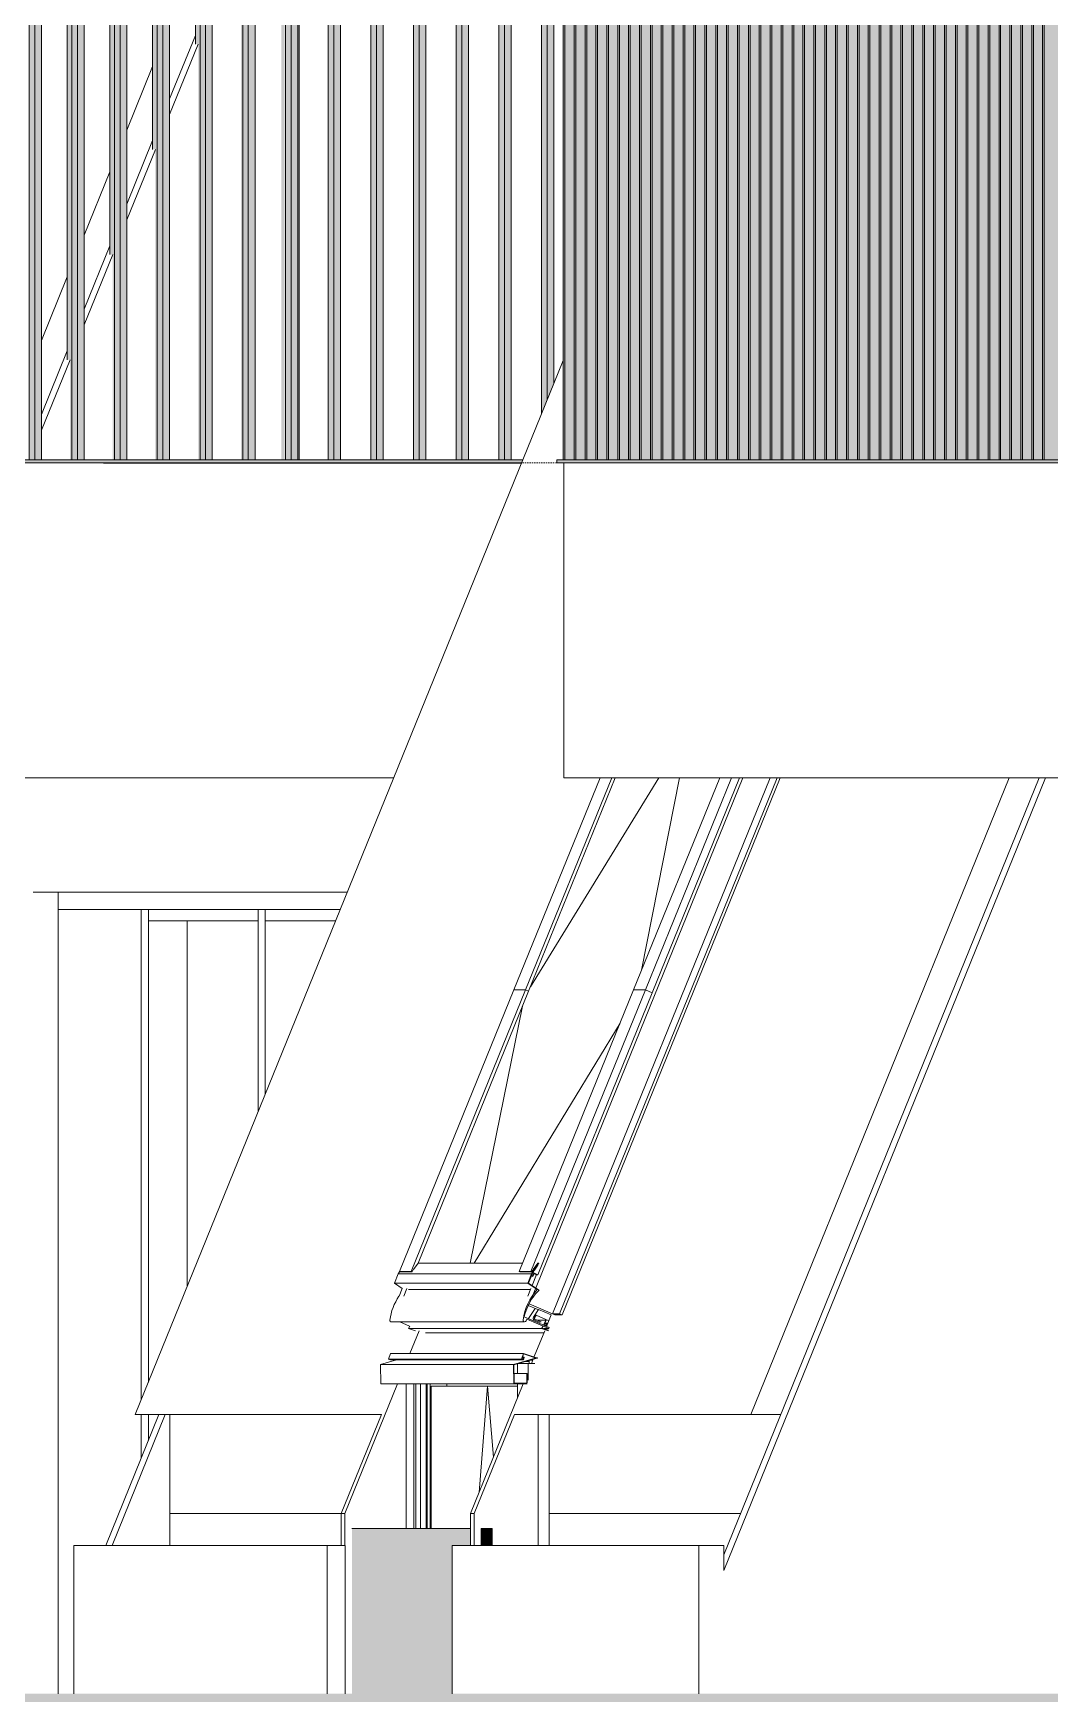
# Model space of a CAD drawing. Header units: millimetres. Extents: x -6736 to 224393, y -6260 to 72638.
# Drawn here: x 78640 to 80416, y 5200 to 8100 of the extents above; entities that cross this region are included whole.
import ezdxf

# ---------------------------------------------------------------- set-up
doc = ezdxf.new("R2010")
doc.units = ezdxf.units.MM
doc.linetypes.add('HA_Dot-S4mm', pattern=[4, 0, -4])
for name, color, linetype, lineweight in [('A-AREA-____-OTLN', 9, 'Continuous', 25), ('A-DOOR-____-OTLN', 9, 'Continuous', 9), ('A-FLOR-HRAL-OTLN', 9, 'Continuous', 9), ('A-FLOR-LEVL-OTLN', 9, 'Continuous', 9), ('A-GENM-____-OTLN', 9, 'Continuous', 9), ('A-GLAZ-____-OTLN', 9, 'Continuous', 5), ('A-GLAZ-CURT-OTLN', 9, 'Continuous', 5), ('A-GLAZ-CWMG-OTLN', 9, 'Continuous', 5), ('A-ROOF-____-OTLN', 9, 'Continuous', 9), ('A-WALL-____-OTLN', 9, 'Continuous', 9)]:
    doc.layers.add(name, color=color, linetype=linetype, lineweight=lineweight)

# ---------------------------------------------------------------- blocks, each defined once
blk = doc.blocks.new('Roof-Windows_VELUX_VFE - VFE size 940x1370 _PK38__67_26-2206238-A_pohled východní_DPS pohled')
at = {"layer": 'A-GLAZ-____-OTLN', "color": 250}
for p, q in [((3213.1, 5838.1), (3215.1, 5842.2)), ((3225, 5834.2), (3213.1, 5838.1)), ((3445.4, 5838.1), (3213.1, 5838.1)), ((3449.3, 5830.5), (3242.8, 5830.5)), ((3452.7, 5852.6), (3437.5, 5852.6)), ((3447.4, 5842.2), (3445.4, 5838.1)), ((3445.4, 5838.1), (3457.3, 5834.2)), ((3446.5, 5838.6), (3448.1, 5841.9)), ((3457.6, 5834.9), (3446.5, 5838.6)), ((3452.7, 5852.6), (3448.4, 5844)), ((3449.1, 5843.7), (3453.4, 5852.2)), ((3455.7, 5846.4), (3452, 5846.4)), ((3453.4, 5852.2), (3452.7, 5852.6)), ((3454, 5845.1), (3455.2, 5845.1)), ((3163.8, 5775.1), (3192.1, 5783.3)), ((3164.3, 5741.6), (3163.8, 5775.1)), ((3163.8, 5775.1), (3396.1, 5775.1)), ((3178, 5784.4), (3181.2, 5794.5)), ((3181.5, 5783.3), (3178, 5784.4)), ((3410.3, 5784.4), (3178, 5784.4)), ((3413.5, 5794.5), (3181.2, 5794.5)), ((3413.8, 5783.3), (3181.5, 5783.3)), ((3438.2, 5787.2), (3396.1, 5775.1)), ((3396.1, 5775.1), (3396.7, 5741.6)), ((3396.9, 5774.5), (3437.8, 5786.3)), ((3397.4, 5742.4), (3396.9, 5774.5)), ((3403.3, 5759.2), (3403.3, 5776.4)), ((3421.9, 5776.9), (3405.2, 5776.9)), ((3413.5, 5794.5), (3410.3, 5784.4)), ((3410.3, 5784.4), (3413.8, 5783.3)), ((3413.3, 5784.3), (3410.8, 5784.3)), ((3411.3, 5784.9), (3414, 5793.5)), ((3413.3, 5784.3), (3411.3, 5784.9)), ((3414.4, 5787.7), (3412.2, 5787.7)), ((3414.4, 5787.7), (3413.3, 5784.3)), ((3437.9, 5786.4), (3413.5, 5794.5)), ((3413.8, 5783.3), (3415.1, 5787.4)), ((3414, 5793.5), (3437.6, 5785.7)), ((3415.1, 5787.4), (3414.4, 5787.7)), ((3423.4, 5780.5), (3417.6, 5780.5)), ((3421.9, 5776.9), (3421.9, 5747.5)), ((3433.8, 5776.9), (3421.9, 5776.9)), ((3423.4, 5776.9), (3423.4, 5782.1)), ((3424.6, 5782.5), (3429.8, 5782.5)), ((3397.1, 5759.2), (3419.6, 5759.2)), ((3420.4, 5759.2), (3419.6, 5759.2)), ((3419.6, 5759.2), (3419.6, 5742.4)), ((3420.4, 5743.3), (3420.4, 5759.2)), ((3164.3, 5741.6), (3396.7, 5741.6)), ((3208.6, 5741.6), (3208.6, 5488.5)), ((3222.1, 5741.6), (3222.1, 5488.5)), ((3225.4, 5488.5), (3225.4, 5741.6)), ((3233.8, 5741.6), (3233.8, 5488.5)), ((3243.9, 5488.5), (3243.9, 5741.6)), ((3245.3, 5741.6), (3245.3, 5488.5)), ((3250.4, 5488.5), (3250.4, 5741.6)), ((3403.3, 5737.5), (3252.4, 5737.5)), ((3252.4, 5737.5), (3252.4, 5488.5)), ((3279.6, 5737.5), (3279.6, 5741.6)), ((3351.1, 5737.5), (3336.1, 5551.8)), ((3361.2, 5613.5), (3351.1, 5737.5)), ((3396.7, 5741.6), (3420.4, 5741.6)), ((3419.6, 5742.4), (3397.4, 5742.4)), ((3403.3, 5717.3), (3403.3, 5741.9)), ((3439.5, 5459.2), (3439.5, 5688))]:
    blk.add_line(p, q, dxfattribs=at)
blk = doc.blocks.new('Top Rail Type - Top Rail_Internal_-1473526-A_pohled východní_DPS pohled')
at = {"layer": 'A-FLOR-HRAL-OTLN'}
for points in [[(3286.3, 5180), (3349.7, 5180), (3349.7, 5200), (2299.2, 5200), (2299.2, 5180), (3208.2, 5180)], [(4769.3, 5180), (4769.3, 5200), (3349.7, 5200), (3349.7, 5180), (4614.7, 5180)]]:
    blk.add_hatch(color=256, dxfattribs=at).paths.add_polyline_path(points)
blk = doc.blocks.new('Railing - 40 x12 mm-V47-A_pohled východní_DPS pohled')
at = {"layer": 'A-FLOR-HRAL-OTLN'}
for points in [[(3445.4, 7436.1), (3455.3, 7460.5), (3455.3, 8330), (3445.4, 8330), (3445.4, 7475.7)], [(3455.3, 7460.5), (3466.9, 7489.1), (3466.9, 8330), (3455.3, 8330), (3455.3, 7508)]]:
    blk.add_hatch(color=256, dxfattribs=at).paths.add_polyline_path(points)
at = {"layer": 'A-FLOR-HRAL-OTLN', "color": 7}
for p, q in [((3445.4, 7436.1), (3445.4, 8330)), ((3466.9, 8330), (3455.3, 8330)), ((3455.3, 8330), (3455.3, 7460.5)), ((3466.9, 7489.1), (3466.9, 8330))]:
    blk.add_line(p, q, dxfattribs=at)
blk = doc.blocks.new('Railing - 40 x12 mm-1473179-A_pohled východní_DPS pohled')
at = {"layer": 'A-FLOR-HRAL-OTLN'}
for points in [[(2280.4, 4205), (2280.4, 5180), (2270.6, 5180), (2270.6, 4205)], [(2292.1, 4205), (2292.1, 5180), (2280.4, 5180), (2280.4, 4205)]]:
    blk.add_hatch(color=256, dxfattribs=at).paths.add_polyline_path(points)
at = {"layer": 'A-FLOR-HRAL-OTLN', "color": 7}
for p, q in [((2270.6, 4205), (2270.6, 5180)), ((2292.1, 5180), (2280.4, 5180)), ((2280.4, 5180), (2280.4, 4205)), ((2292.1, 4205), (2292.1, 5180)), ((2280.4, 4205), (2292.1, 4205))]:
    blk.add_line(p, q, dxfattribs=at)
blk = doc.blocks.new('Railing - 40 x12 mm-V48-A_pohled východní_DPS pohled')
at = {"layer": 'A-FLOR-HRAL-OTLN'}
blk.add_hatch(color=256, dxfattribs=at).paths.add_polyline_path([(2624.7, 7355), (2624.7, 8330), (2616.6, 8330), (2616.6, 7530.1), (2621.6, 7530.1), (2621.6, 7355)])
at = {"layer": 'A-FLOR-HRAL-OTLN', "color": 7}
blk.add_line((2616.6, 7530.1), (2616.6, 8330), dxfattribs=at)
blk = doc.blocks.new('Railing - 40 x12 mm-V49-A_pohled východní_DPS pohled')
at = {"layer": 'A-FLOR-HRAL-OTLN'}
blk.add_hatch(color=256, dxfattribs=at).paths.add_polyline_path([(2699.3, 7355), (2699.3, 8330), (2691.2, 8330), (2691.2, 7713.8), (2696.2, 7713.8), (2696.2, 7355)])
at = {"layer": 'A-FLOR-HRAL-OTLN', "color": 7}
blk.add_line((2691.2, 7713.8), (2691.2, 8330), dxfattribs=at)
blk = doc.blocks.new('Railing - 40 x12 mm-V50-A_pohled východní_DPS pohled')
at = {"layer": 'A-FLOR-HRAL-OTLN'}
blk.add_hatch(color=256, dxfattribs=at).paths.add_polyline_path([(2773.9, 7355), (2773.9, 8330), (2765.9, 8330), (2765.9, 7897.5), (2770.8, 7897.5), (2770.8, 7355)])
at = {"layer": 'A-FLOR-HRAL-OTLN', "color": 7}
blk.add_line((2765.9, 7897.5), (2765.9, 8330), dxfattribs=at)
blk = doc.blocks.new('Railing - 40 x12 mm-V51-A_pohled východní_DPS pohled')
at = {"layer": 'A-FLOR-HRAL-OTLN'}
blk.add_hatch(color=256, dxfattribs=at).paths.add_polyline_path([(2848.5, 7355), (2848.5, 8330), (2840.5, 8330), (2840.5, 8081.2), (2845.4, 8081.2), (2845.4, 7355)])
at = {"layer": 'A-FLOR-HRAL-OTLN', "color": 7}
blk.add_line((2840.5, 8081.2), (2840.5, 8330), dxfattribs=at)
blk = doc.blocks.new('Railing - 40 x12 mm-V52-A_pohled východní_DPS pohled')
at = {"layer": 'A-FLOR-HRAL-OTLN'}
blk.add_hatch(color=256, dxfattribs=at).paths.add_polyline_path([(2923.1, 7355), (2923.1, 8330), (2915.1, 8330), (2915.1, 8265), (2920, 8265), (2920, 7355)])
at = {"layer": 'A-FLOR-HRAL-OTLN', "color": 7}
blk.add_line((2915.1, 8265), (2915.1, 8330), dxfattribs=at)
blk = doc.blocks.new('Railing - 40 x12 mm-V39-A_pohled východní_DPS pohled')
at = {"layer": 'A-FLOR-HRAL-OTLN'}
blk.add_hatch(color=256, dxfattribs=at).paths.add_polyline_path([(1742.7, 4205), (1748.3, 4205), (1748.3, 5180), (1742.7, 5180), (1742.7, 4382.5)])
blk = doc.blocks.new('Railing - 40 x12 mm-V42-A_pohled východní_DPS pohled')
at = {"layer": 'A-FLOR-HRAL-OTLN'}
blk.add_hatch(color=256, dxfattribs=at).paths.add_polyline_path([(3392, 4205), (3392, 5180), (3388, 5180), (3388, 4205)])
at = {"layer": 'A-FLOR-HRAL-OTLN', "color": 7}
blk.add_line((3392, 4205), (3392, 5180), dxfattribs=at)
blk = doc.blocks.new('Railing - Railing-1473627-A_pohled východní_DPS pohled')
at = {"layer": 'A-FLOR-HRAL-OTLN'}
blk.add_hatch(color=256, dxfattribs=at).paths.add_polyline_path([(2739.4, 7350), (3410.4, 7350), (3412.5, 7355), (2380.5, 7355), (2380.5, 7350), (2583.1, 7350)])
at = {"layer": 'A-FLOR-HRAL-OTLN', "color": 7}
for p, q in [((2380.5, 7355), (3412.5, 7355)), ((3410.4, 7350), (2380.5, 7350))]:
    blk.add_line(p, q, dxfattribs=at)
for name, p in [('Railing - 40 x12 mm-1473179-A_pohled východní_DPS pohled', (279.5, 3150)), ('Railing - 40 x12 mm-V48-A_pohled východní_DPS pohled', (0, 0)), ('Railing - 40 x12 mm-1473179-A_pohled východní_DPS pohled', (354.1, 3150)), ('Railing - 40 x12 mm-V49-A_pohled východní_DPS pohled', (0, 0)), ('Railing - 40 x12 mm-1473179-A_pohled východní_DPS pohled', (428.8, 3150)), ('Railing - 40 x12 mm-V50-A_pohled východní_DPS pohled', (0, 0)), ('Railing - 40 x12 mm-1473179-A_pohled východní_DPS pohled', (503.4, 3150)), ('Railing - 40 x12 mm-V51-A_pohled východní_DPS pohled', (0, 0)), ('Railing - 40 x12 mm-1473179-A_pohled východní_DPS pohled', (578, 3150)), ('Railing - 40 x12 mm-V52-A_pohled východní_DPS pohled', (0, 0)), ('Railing - 40 x12 mm-1473179-A_pohled východní_DPS pohled', (652.6, 3150)), ('Railing - 40 x12 mm-V39-A_pohled východní_DPS pohled', (1248.2, 3150)), ('Railing - 40 x12 mm-1473179-A_pohled východní_DPS pohled', (727.2, 3150)), ('Railing - 40 x12 mm-V42-A_pohled východní_DPS pohled', (-369.9, 3150)), ('Railing - 40 x12 mm-1473179-A_pohled východní_DPS pohled', (801.8, 3150)), ('Railing - 40 x12 mm-1473179-A_pohled východní_DPS pohled', (876.4, 3150)), ('Railing - 40 x12 mm-1473179-A_pohled východní_DPS pohled', (951, 3150)), ('Railing - 40 x12 mm-1473179-A_pohled východní_DPS pohled', (1025.6, 3150)), ('Railing - 40 x12 mm-1473179-A_pohled východní_DPS pohled', (1100.3, 3150)), ('Railing - 40 x12 mm-V47-A_pohled východní_DPS pohled', (0, 0))]:
    blk.add_blockref(name, p)
blk = doc.blocks.new('Railing - 40 x12 mm-V41-A_pohled východní_DPS pohled')
at = {"layer": 'A-FLOR-HRAL-OTLN'}
for points in [[(3339.8, 4205), (3339.8, 5180), (3336.9, 5180), (3336.9, 4205)], [(3349.7, 4205), (3366.5, 4205), (3366.5, 5180), (3339.8, 5180), (3339.8, 4205)]]:
    blk.add_hatch(color=256, dxfattribs=at).paths.add_polyline_path(points)
at = {"layer": 'A-FLOR-HRAL-OTLN', "color": 7}
for p, q in [((3339.8, 5180), (3336.9, 5180)), ((3336.9, 5180), (3336.9, 4205)), ((3339.8, 4205), (3339.8, 5180)), ((3336.9, 4205), (3339.8, 4205))]:
    blk.add_line(p, q, dxfattribs=at)
blk = doc.blocks.new('Railing - Railing-1473673-A_pohled východní_DPS pohled')
at = {"layer": 'A-FLOR-HRAL-OTLN'}
blk.add_hatch(color=256, dxfattribs=at).paths.add_polyline_path([(3471.7, 7350), (4506.1, 7350), (4506.1, 7355), (3471.7, 7355)])
at = {"layer": 'A-FLOR-HRAL-OTLN', "color": 7}
for p, q in [((3471.7, 7350), (3471.7, 7355)), ((3471.7, 7355), (3676.4, 7355)), ((4506.1, 7350), (3471.7, 7350)), ((3677, 7355), (4506.1, 7355))]:
    blk.add_line(p, q, dxfattribs=at)
for p in [(146.2, 3150), (165.3, 3150), (184.3, 3150), (203.3, 3150), (222.3, 3150), (241.4, 3150), (260.4, 3150), (279.4, 3150), (298.5, 3150), (317.5, 3150), (336.5, 3150), (355.6, 3150), (374.6, 3150), (393.6, 3150), (412.7, 3150), (431.7, 3150), (450.7, 3150), (469.8, 3150), (488.8, 3150), (507.8, 3150), (526.9, 3150), (545.9, 3150), (564.9, 3150), (584, 3150), (603, 3150), (622, 3150), (641, 3150), (660.1, 3150), (679.1, 3150), (698.1, 3150), (717.2, 3150), (736.2, 3150), (755.2, 3150), (774.3, 3150), (793.3, 3150), (812.3, 3150), (831.4, 3150), (850.4, 3150), (869.4, 3150), (888.5, 3150), (907.5, 3150), (926.5, 3150), (945.6, 3150), (964.6, 3150), (983.6, 3150)]:
    blk.add_blockref('Railing - 40 x12 mm-V41-A_pohled východní_DPS pohled', p)
blk = doc.blocks.new('Systémový panel - Sklo-1499866-A_pohled východní_DPS pohled')
at = {"layer": 'A-GLAZ-CURT-OTLN', "color": 250}
for p, q in [((3085.6, 6550), (2962.4, 6550)), ((2962.4, 6550), (2962.4, 6246.7))]:
    blk.add_line(p, q, dxfattribs=at)
blk = doc.blocks.new('Obdélníková příčel - 50x70mm EXT-1499822-A_pohled východní_DPS pohled')
at = {"layer": 'A-GLAZ-CWMG-OTLN', "color": 250}
for p, q in [((2758.5, 6550), (2758.5, 6570)), ((2950, 6570), (2950, 6550)), ((2950, 6550), (2758.5, 6550))]:
    blk.add_line(p, q, dxfattribs=at)
blk = doc.blocks.new('Obdélníková příčel - 50x70mm EXT-V63-A_pohled východní_DPS pohled')
at = {"layer": 'A-GLAZ-CWMG-OTLN', "color": 250}
for p, q in [((2746.1, 6570), (2746.1, 5714.1)), ((2758.5, 6570), (2758.5, 5744.5)), ((2826.3, 6550), (2826.3, 5911.6)), ((2746.1, 5688), (2746.1, 5612.1)), ((2758.5, 5688), (2758.5, 5642.6))]:
    blk.add_line(p, q, dxfattribs=at)
blk = doc.blocks.new('ABMV_CW_Single_Swing_Generic - Ex_Glass_SKLOPNE-1550612-A_pohled východní_DPS pohled')
at = {"layer": 'A-DOOR-____-OTLN', "color": 7}
blk.add_line((2826.3, 5911.6), (2826.3, 6550), dxfattribs=at)
blk = doc.blocks.new('Obdélníková příčel - 50x70mm EXT-1499865-A_pohled východní_DPS pohled')
at = {"layer": 'A-GLAZ-CWMG-OTLN', "color": 250}
for p, q in [((2962.4, 6550), (2962.4, 6570)), ((3085.6, 6550), (2962.4, 6550))]:
    blk.add_line(p, q, dxfattribs=at)
blk = doc.blocks.new('Obdélníková příčel - 50x70mm EXT-V64-A_pohled východní_DPS pohled')
at = {"layer": 'A-GLAZ-CWMG-OTLN', "color": 250}
for p, q in [((2950, 6570), (2950, 6216.2)), ((2962.4, 6570), (2962.4, 6246.7))]:
    blk.add_line(p, q, dxfattribs=at)
blk = doc.blocks.new('Roof-Windows_VELUX_GLL_1061 - PK06-1841059-A_pohled východní_DPS pohled')
at = {"layer": 'A-GLAZ-____-OTLN', "color": 250}
for p, q in [((3547.4, 6800), (3396.9, 6429.3)), ((3417.4, 6429.3), (3568, 6800)), ((3574, 6800), (3422.6, 6427)), ((3425.8, 6435), (3650.4, 6800)), ((3797, 6800), (3429.2, 5894.3)), ((3844.5, 6800), (3464.2, 5863.5)), ((3476.6, 5863.5), (3856.9, 6800)), ((3862.1, 6800), (3481, 5861.6)), ((3756.5, 6800), (3606, 6429.3)), ((3620, 6463.7), (3686.2, 6800)), ((3626.6, 6429.3), (3777.1, 6800)), ((3791.3, 6800), (3638.6, 6424)), ((3197.1, 5937.3), (3396.9, 6429.3)), ((3217.7, 5937.3), (3417.4, 6429.3)), ((3229.7, 5952.2), (3422.6, 6427)), ((3396.9, 6429.3), (3417.4, 6429.3)), ((3417.4, 6429.3), (3396.9, 6429.3)), ((3606, 6429.3), (3406.2, 5937.3)), ((3417.4, 6429.3), (3422.6, 6427)), ((3422.6, 6427), (3417.4, 6429.3)), ((3626.6, 6429.3), (3426.8, 5937.3)), ((3638.6, 6424), (3438.8, 5932)), ((3606, 6429.3), (3626.6, 6429.3)), ((3626.6, 6429.3), (3606, 6429.3)), ((3626.6, 6429.3), (3638.6, 6424)), ((3638.6, 6424), (3626.6, 6429.3)), ((3320.5, 5952.2), (3412, 6401.1)), ((3327.5, 5952.2), (3582.4, 6371.3)), ((3221.3, 5940.8), (3229.7, 5952.2)), ((3412.3, 5952.2), (3229.7, 5952.2)), ((3438.9, 5952.2), (3430.4, 5940.8)), ((3440.4, 5952.2), (3432, 5940.8)), ((3432.8, 5940.1), (3438.9, 5948.5)), ((3438.9, 5948.5), (3440.4, 5952.2)), ((3440.4, 5952.2), (3438.9, 5952.2)), ((3188.4, 5917.1), (3195, 5933.4)), ((3202, 5908), (3188.4, 5917.1)), ((3421.2, 5917.1), (3188.4, 5917.1)), ((3427.8, 5933.4), (3195, 5933.4)), ((3217.7, 5937.3), (3197.1, 5937.3)), ((3218.8, 5936.8), (3198.2, 5936.8)), ((3426.8, 5937.3), (3406.2, 5937.3)), ((3427.9, 5936.8), (3407.3, 5936.8)), ((3427.8, 5933.4), (3421.2, 5917.1)), ((3421.2, 5917.1), (3437.8, 5906)), ((3422.4, 5917.4), (3428.7, 5933)), ((3440.8, 5905.2), (3422.4, 5917.4)), ((3430.2, 5928.9), (3427.5, 5930.1)), ((3427.9, 5930.9), (3430.6, 5930.9)), ((3430.6, 5930.9), (3428.3, 5931.9)), ((3436.4, 5932.1), (3428.7, 5913.2)), ((3428.8, 5935.4), (3436.7, 5932)), ((3438.8, 5932), (3429.2, 5936.2)), ((3432.3, 5934), (3430.2, 5928.9)), ((3431.9, 5934.1), (3430.6, 5930.9)), ((3436.7, 5932), (3438.8, 5932)), ((3202, 5908), (3196.4, 5894.3)), ((3210.1, 5908), (3204.5, 5894.3)), ((3213.1, 5906), (3425.8, 5906)), ((3426.6, 5908), (3421.1, 5894.3)), ((3429.2, 5894.3), (3423.8, 5881)), ((3421.9, 5878.3), (3438.5, 5871.1)), ((3422.6, 5855.2), (3434.2, 5873)), ((3468.7, 5861.6), (3423.8, 5881)), ((3439.9, 5871.1), (3431.3, 5857.9)), ((3432.9, 5856.8), (3435.6, 5861)), ((3435.6, 5861), (3457.8, 5851.4)), ((3438.5, 5871.1), (3439.9, 5871.1)), ((3439.9, 5871.1), (3461.9, 5861.6)), ((3464.2, 5863.5), (3476.6, 5863.5)), ((3468.7, 5861.6), (3464.2, 5863.5)), ((3481, 5861.6), (3468.7, 5861.6)), ((3476.6, 5863.5), (3481, 5861.6)), ((3182.8, 5849.5), (3415.6, 5849.5)), ((3214.8, 5842.2), (3197.6, 5849.6)), ((3458.5, 5839.6), (3415.1, 5858.4)), ((3418.2, 5851.3), (3419.4, 5854.4)), ((3419.4, 5854.4), (3457.7, 5837.8)), ((3432.9, 5852.5), (3442.6, 5848.3)), ((3444.7, 5849.5), (3433.6, 5854.3)), ((3449, 5837.8), (3457.7, 5837.8)), ((3453.4, 5843.6), (3449.3, 5843.6)), ((3449.8, 5845.2), (3453.4, 5843.6)), ((3454.1, 5845.5), (3450.7, 5846.9)), ((3456.2, 5847.6), (3451, 5847.6)), ((3453.4, 5843.6), (3454.1, 5845.5)), ((3457.7, 5837.8), (3458.5, 5839.6))]:
    blk.add_line(p, q, dxfattribs=at)
for centre, major_axis, start_param, end_param in [((3227.4, 5918.7), (0, 36.5), 1.039305, 1.156605), ((3249.5, 5918.7), (0, 36.5), 0.922005, 1.052656), ((3460.2, 5918.7), (0, 36.5), 0.922005, 1.156605), ((3458.6, 5918.7), (0, 36.5), 0.922005, 1.052656), ((3460.2, 5918.7), (0, 35.5), 0.922005, 1.156362), ((3276.6, 5837.6), (0, 100.7), 0.969906, 1.419426), ((3509.4, 5837.6), (0, 100.7), 0.823721, 1.419426), ((3508.3, 5834.9), (0, 99), 0.94447, 1.137569), ((3508.6, 5834.7), (0, 99.3), 0.781104, 0.944144), ((3508.3, 5834.9), (0, 99), 1.137569, 1.331217), ((3182.8, 5852.4), (0, 2.83), 1.419426, 3.10882), ((3415.6, 5852.4), (0, 2.83), 1.419426, 3.10882), ((3415.6, 5852.4), (0, 2.83), 3.141593, 4.315529), ((3434.3, 5855.9), (0, 3.7), 0.980138, 2.744733), ((3434.3, 5855.9), (0, 1.7), 0.980138, 2.744733)]:
    blk.add_ellipse(centre, major_axis=major_axis, ratio=0.968973, start_param=start_param, end_param=end_param, dxfattribs=at)
blk = doc.blocks.new('TB_Porotherm KPVarioUNI_3000mm - TB_Porotherm KPVarioUNI_3000mm-V76-A_pohled východní_DPS pohled')
at = {"layer": 'A-GENM-____-OTLN', "color": 7}
blk.add_line((3093.7, 6570), (2600.8, 6570), dxfattribs=at)
blk = doc.blocks.new('Railing - Railing-2181638-A_pohled východní_DPS pohled')
at = {"layer": 'A-FLOR-HRAL-OTLN'}
for points in [[(3245.4, 5200), (3289.4, 5200), (3289.4, 5459.2), (3321.1, 5459.2), (3321.1, 5488.5), (3113.9, 5488.5), (3113.9, 5200), (3244.7, 5200)], [(3359.1, 5459.2), (3359.1, 5488.5), (3339.7, 5488.5), (3339.7, 5459.2)]]:
    blk.add_hatch(color=256, dxfattribs=at).paths.add_polyline_path(points)
at = {"layer": 'A-FLOR-HRAL-OTLN', "color": 7}
for p, q in [((3113.9, 5488.5), (3321.1, 5488.5)), ((3339.7, 5488.5), (3339.7, 5459.2)), ((3359.1, 5488.5), (3339.7, 5488.5)), ((3359.1, 5459.2), (3359.1, 5488.5))]:
    blk.add_line(p, q, dxfattribs=at)
blk = doc.blocks.new('185-01_OBJEKT A_Central_rvt-3-A_pohled východní_DPS pohled')
at = {"layer": 'A-AREA-____-OTLN', "color": 10}
blk.add_line((2679.8, 7350), (3410.4, 7350), dxfattribs=at)
at = {"layer": 'A-ROOF-____-OTLN', "color": 7}
for p, q in [((2765.9, 8042.1), (2720.8, 7931.2)), ((2691.2, 7858.4), (2646.2, 7747.5)), ((2616.6, 7674.6), (2571.6, 7563.7)), ((2735.5, 5688), (3483.1, 7528.9)), ((4262.3, 6800), (3810.7, 5688)), ((3461.9, 5861.6), (3453.7, 5841.4)), ((3215.3, 5794.5), (3231.5, 5834.2)), ((3450.8, 5834.2), (3432.4, 5789)), ((3430.5, 5784.2), (3427.5, 5776.9)), ((3101.8, 5514.9), (3193.9, 5741.6)), ((3413.1, 5741.4), (3321.1, 5514.9)), ((2735.5, 5688), (3165.6, 5688)), ((2796, 5515), (2796, 5688)), ((3165.6, 5688), (3095.3, 5514.9)), ((3327.6, 5514.9), (3397.9, 5688)), ((3397.9, 5688), (3810.7, 5688)), ((3458.4, 5515), (3458.4, 5688)), ((3810.7, 5688), (3863.2, 5688)), ((2796, 5515), (3095.3, 5515)), ((3095.3, 5514.9), (3101.8, 5514.9)), ((3095.3, 5514.9), (3095.3, 5459.2)), ((3101.8, 5459.2), (3101.8, 5514.9)), ((3321.1, 5514.9), (3321.1, 5459.2)), ((3321.1, 5514.9), (3327.6, 5514.9)), ((3327.6, 5459.2), (3327.6, 5514.9)), ((3458.4, 5515), (3793, 5515))]:
    blk.add_line(p, q, dxfattribs=at)
at = {"layer": 'A-WALL-____-OTLN', "color": 7}
for p, q in [((2795.4, 7985.6), (2840.5, 8096.5)), ((2845.4, 8081.2), (2795.4, 7958.2)), ((2720.8, 7801.8), (2765.9, 7912.7)), ((2770.8, 7897.5), (2720.8, 7774.4)), ((2646.2, 7618.1), (2691.2, 7729)), ((2696.2, 7713.8), (2646.2, 7590.7)), ((2571.6, 7434.4), (2616.6, 7545.3)), ((2621.6, 7530.1), (2571.6, 7407)), ((3483.9, 6800), (3483.9, 7350)), ((2396.1, 6800), (3187.1, 6800)), ((3486.3, 6800), (3483.9, 6800)), ((3486.3, 6800), (4513.3, 6800)), ((3763.6, 5442.8), (4314.8, 6800)), ((4325.9, 6800), (3763.6, 5415.4)), ((2557.2, 6600), (3105.9, 6600)), ((2600.8, 5200), (2600.8, 6600)), ((2600.8, 6600), (2600.8, 5200)), ((2684, 5459.2), (2776.9, 5688)), ((2788, 5688), (2695.2, 5459.2)), ((2796, 5515), (3095.3, 5515)), ((2796, 5515), (2796, 5459.2)), ((3458.4, 5515), (3793, 5515)), ((3458.4, 5459.2), (3458.4, 5515)), ((3070.5, 5459.2), (2628.2, 5459.2)), ((2628.2, 5459.2), (2628.2, 5200)), ((3070.5, 5200), (3070.5, 5459.2)), ((3070.5, 5459.2), (3102, 5459.2)), ((3102, 5200), (3102, 5459.2)), ((3720, 5459.2), (3289.4, 5459.2)), ((3289.4, 5459.2), (3289.4, 5200)), ((3720, 5200), (3720, 5459.2)), ((3720, 5459.2), (3763.6, 5459.2)), ((3763.6, 5459.2), (3763.6, 5415.4))]:
    blk.add_line(p, q, dxfattribs=at)
at = {"layer": 'A-DOOR-____-OTLN', "lineweight": 9}
blk.add_blockref('ABMV_CW_Single_Swing_Generic - Ex_Glass_SKLOPNE-1550612-A_pohled východní_DPS pohled', (0, 0), dxfattribs=at)
at = {"layer": 'A-FLOR-HRAL-OTLN', "lineweight": 9}
for name in ['Railing - Railing-1473627-A_pohled východní_DPS pohled', 'Railing - Railing-1473673-A_pohled východní_DPS pohled', 'Railing - Railing-2181638-A_pohled východní_DPS pohled', 'Top Rail Type - Top Rail_Internal_-1473526-A_pohled východní_DPS pohled']:
    blk.add_blockref(name, (0, 0), dxfattribs=at)
at = {"layer": 'A-GENM-____-OTLN', "lineweight": 9}
blk.add_blockref('TB_Porotherm KPVarioUNI_3000mm - TB_Porotherm KPVarioUNI_3000mm-V76-A_pohled východní_DPS pohled', (0, 0), dxfattribs=at)
at = {"layer": 'A-GLAZ-____-OTLN', "lineweight": 9}
for name in ['Roof-Windows_VELUX_GLL_1061 - PK06-1841059-A_pohled východní_DPS pohled', 'Roof-Windows_VELUX_VFE - VFE size 940x1370 _PK38__67_26-2206238-A_pohled východní_DPS pohled']:
    blk.add_blockref(name, (0, 0), dxfattribs=at)
at = {"layer": 'A-GLAZ-CURT-OTLN', "lineweight": 9}
blk.add_blockref('Systémový panel - Sklo-1499866-A_pohled východní_DPS pohled', (0, 0), dxfattribs=at)
at = {"layer": 'A-GLAZ-CWMG-OTLN', "lineweight": 9}
for name in ['Obdélníková příčel - 50x70mm EXT-V63-A_pohled východní_DPS pohled', 'Obdélníková příčel - 50x70mm EXT-1499822-A_pohled východní_DPS pohled', 'Obdélníková příčel - 50x70mm EXT-V64-A_pohled východní_DPS pohled', 'Obdélníková příčel - 50x70mm EXT-1499865-A_pohled východní_DPS pohled']:
    blk.add_blockref(name, (0, 0), dxfattribs=at)

msp = doc.modelspace()

# ---------------------------------------------------------------- linework, layer by layer
at = {"layer": 'A-FLOR-LEVL-OTLN', "linetype": 'HA_Dot-S4mm', "lineweight": 5}
msp.add_line((74076.1, 7350), (98171.2, 7350), dxfattribs=at)

# ---------------------------------------------------------------- block references
at = {"color": 50, "lineweight": 5}
msp.add_blockref('185-01_OBJEKT A_Central_rvt-3-A_pohled východní_DPS pohled', (76083.2, 0), dxfattribs=at)

doc.saveas('drawing.dxf')
